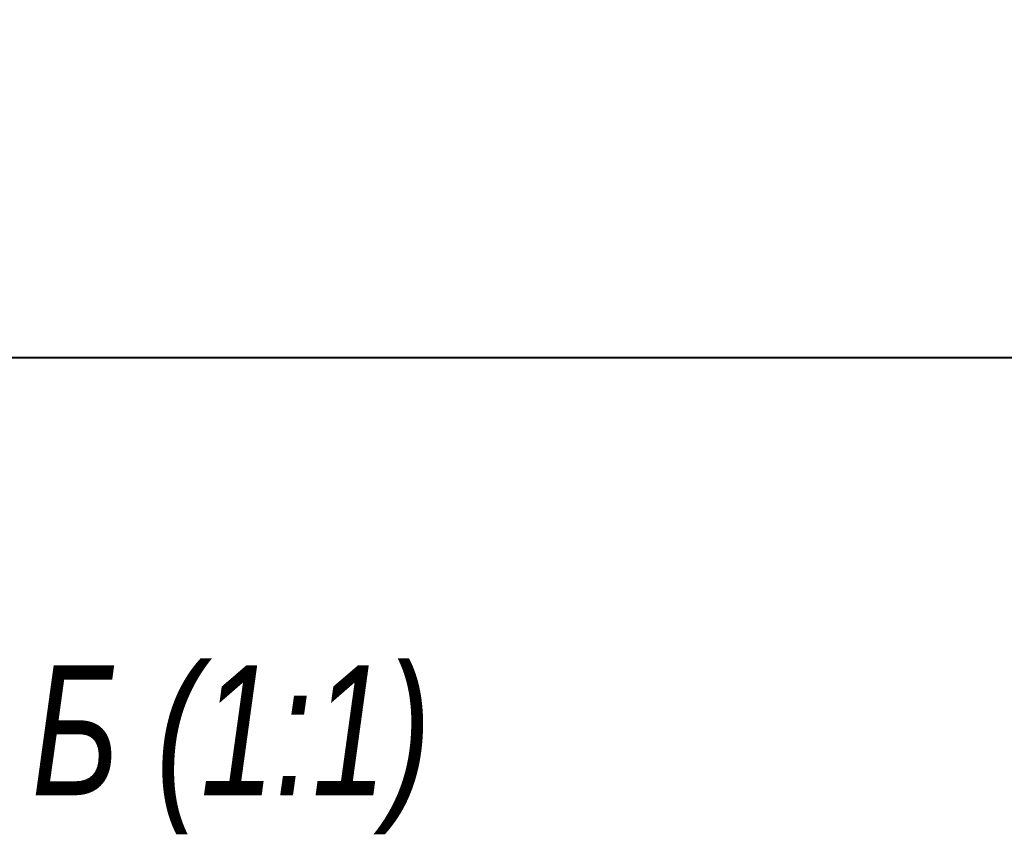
# Model space of a CAD drawing. Header units: millimetres. Extents: x 12064 to 35004, y -6103 to -2658.
# Drawn here: x 29795.3 to 29833.24, y -2901.68 to -2870.3 of the extents above; entities that cross this region are included whole.
import ezdxf

# ---------------------------------------------------------------- set-up
doc = ezdxf.new("R2010")
doc.units = ezdxf.units.MM
doc.layers.add('Layer_01', color=5, linetype='Continuous', lineweight=13)
doc.layers.add('Layer_09', color=1, linetype='Continuous', lineweight=15)
doc.styles.add('Style_01', font='ARIALNI.TTF', dxfattribs={"width": 0.9, "height": 3.5})
doc.dimstyles.new('DimStyle_01', dxfattribs={"dimtxt": 3.5, "dimasz": 3.5, "dimexe": 1.25, "dimexo": 0, "dimtad": 1, "dimdec": 1, "dimtxsty": 'Style_01', "dimcen": 2.5, "dimazin": 3, "dimtfac": 1, "dimtdec": 1, "dimtmove": 0, "dimatfit": 3})

# ---------------------------------------------------------------- blocks, each defined once
blk = doc.blocks.new('*D1849')
at = {"layer": 'Defpoints', "color": 0, "ltscale": 0.5}
for p in [(29392.235, -2848.311), (29946.957, -2848.311), (29392.235, -2883.33)]:
    blk.add_point(p, dxfattribs=at)
at = {"layer": 'Layer_09', "color": 0, "lineweight": -2, "ltscale": 0.5}
for p, q in [((29392.235, -2848.311), (29392.235, -2884.58)), ((29946.957, -2848.311), (29946.957, -2884.58)), ((29943.457, -2883.33), (29395.735, -2883.33))]:
    blk.add_line(p, q, dxfattribs=at)
at = {"layer": 'Layer_09', "color": 0, "ltscale": 0.5}
for points in [[(29395.735, -2882.746), (29395.735, -2883.913), (29392.235, -2883.33)], [(29943.457, -2882.746), (29943.457, -2883.913), (29946.957, -2883.33)]]:
    blk.add_solid(points, dxfattribs=at)
at = {"layer": 'Layer_09', "color": 0, "ltscale": 0.5, "insert": (29669.596, -2880.918), "char_height": 3.5, "attachment_point": 5, "style": 'Style_01'}
blk.add_mtext('218x9=1962', dxfattribs=at)

msp = doc.modelspace()

# ---------------------------------------------------------------- texts
at = {"layer": 'Layer_01', "style": 'Style_01', "width": 0.9}
msp.add_text('Б (1:1)', height=5, dxfattribs=at).set_placement((29795.759, -2900.173))

# ---------------------------------------------------------------- dimensions: what is measured, and where the dimension line sits
at = {"layer": 'Layer_09', "ltscale": 0.5}
dim = msp.add_linear_dim(base=(29392.235, -2883.33), p1=(29946.957, -2848.311), p2=(29392.235, -2848.311), text='218x9=1962', dimstyle='DimStyle_01', dxfattribs=at)
dim.commit()
dim.dimension.update_dxf_attribs({"geometry": '*D1849', "text_midpoint": (29669.596, -2880.918)})

doc.saveas('drawing.dxf')
